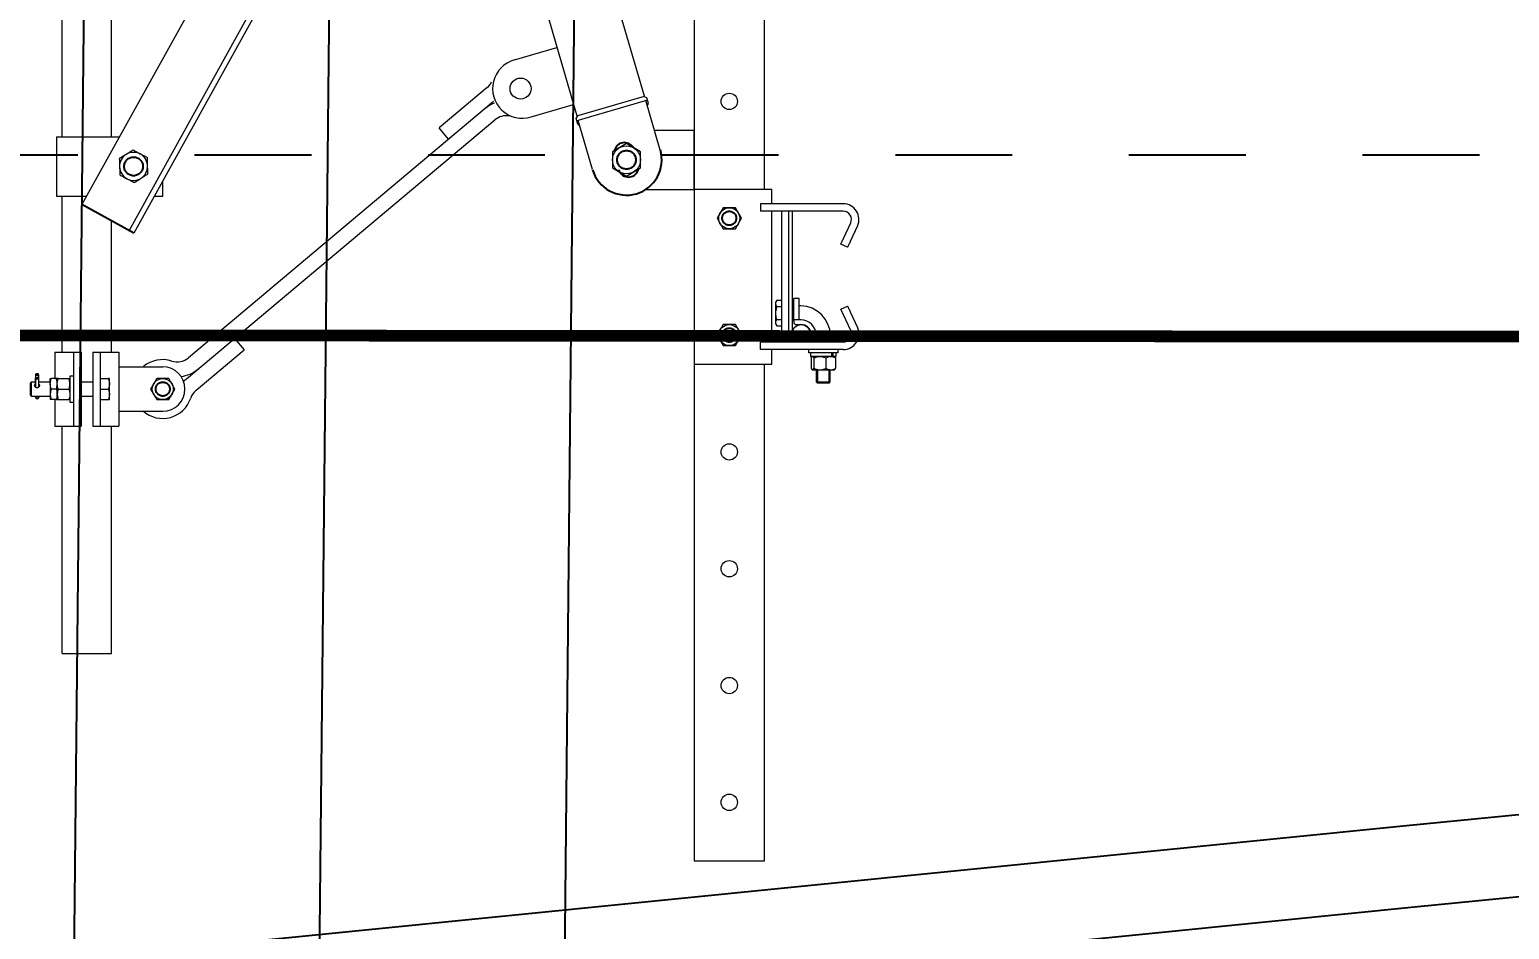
# Model space of a CAD drawing. Header units: millimetres. Extents: x -37020 to 35906, y -101 to 52234.
# Drawn here: x -107.113 to -105.846, y 325.633 to 326.403 of the extents above; entities that cross this region are included whole.
import ezdxf

# ---------------------------------------------------------------- set-up
doc = ezdxf.new("R2010")
doc.units = ezdxf.units.MM
doc.header["$PDMODE"] = 35
doc.header["$PDSIZE"] = 1
for name, pattern in [('CENTROX2', [101.6, 63.5, -12.7, 12.7, -12.7]), ('DASHED2', [0.375, 0.25, -0.125]), ('HIDDEN', [9.525, 6.35, -3.175])]:
    doc.linetypes.add(name, pattern=pattern)
for name, color, linetype in [('Catenaria', 2, 'Continuous'), ('Eje unifilar', 4, 'CENTROX2'), ('R10', 240, 'Continuous'), ('unifilar VIAS Ppales', 5, 'DASHED2')]:
    doc.layers.add(name, color=color, linetype=linetype)
doc.styles.add('Romans', font='romans.shx', dxfattribs={"width": 0.8})
doc.styles.get("Standard").update_dxf_attribs({"font": 'arial.ttf'})
doc.dimstyles.get("Standard").update_dxf_attribs({"dimtxt": 0.18, "dimasz": 0.18, "dimexe": 0.18, "dimexo": 0.0625, "dimgap": 0.09, "dimtad": 0, "dimtih": 1, "dimtoh": 1, "dimdec": 4, "dimzin": 0, "dimdsep": 46, "dimtxsty": 'Standard', "dimcen": 0.09, "dimadec": 0, "dimazin": 0, "dimtfac": 1, "dimtdec": 4, "dimtofl": 0, "dimtmove": 0, "dimatfit": 3, "dimfxl": 1, "dimtolj": 1, "dimtzin": 0, "dimarcsym": 0})

# ---------------------------------------------------------------- blocks, each defined once
blk = doc.blocks.new('cat1234')
at = {"layer": 'Catenaria', "color": 0, "ltscale": 0.1}
for p, q in [((0.9998, 0.42), (10.8394, 0.3188)), ((0.9998, 0.21), (10.8394, 0.1088)), ((0.9998, 0.21), (10.8394, 0.1088)), ((0.9998, 0), (10.8372, -0.1012))]:
    blk.add_line(p, q, dxfattribs=at)
blk = doc.blocks.new('ménsula móvil IN G 2.8m')
at = {"color": 8, "linetype": 'Continuous', "lineweight": 15}
for p, q in [((2383.3, 97.8), (2370, 104)), ((2372.6, 109.7), (2386, 103.5)), ((2446, 103.5), (2459.4, 109.7)), ((2462, 104), (2448.7, 97.8)), ((1283.3, 92.1), (2376.6, -513.9)), ((1285.6, 96.3), (2378.9, -509.8)), ((2353.6, 97.6), (2353.6, 26.7)), ((2360, 97.6), (2360, 26.7)), ((2390.8, 101.3), (2388.1, 95.5)), ((2443.9, 95.5), (2441.2, 101.3)), ((2472, 97.6), (2472, 26.7)), ((2478.4, 97.6), (2478.4, 26.7)), ((2481.2, 93.2), (2478.4, 93.2)), ((2481.2, 93.2), (2481.2, 67.8)), ((2484.3, 91.5), (2481.2, 91.5)), ((2484.3, 89), (2481.2, 89)), ((2484.3, 91.5), (2484.3, 89)), ((2484.5, 90.3), (2484.3, 90)), ((2484.3, 87.8), (2484.3, 89)), ((2485.6, 90.9), (2494.4, 90.9)), ((2495.7, 90), (2495.5, 90.3)), ((2495.7, 86.8), (2495.7, 90)), ((2472, 86.5), (2466.4, 86.5)), ((2466.4, 86.5), (2466.4, 74.5)), ((2472, 85.5), (2466.4, 85.5)), ((2484.3, 87.7), (2481.2, 87.7)), ((2484.3, 87.7), (2484.3, 69.5)), ((2485.6, 82.7), (2494.4, 82.7)), ((2495.7, 77.5), (2495.7, 86.8)), ((2506.1, 86.5), (2495.7, 86.5)), ((2506.1, 85.5), (2495.7, 85.5)), ((2495.7, 71.2), (2495.7, 77.5)), ((2507.1, 85.5), (2506.1, 86.5)), ((2506.1, 74.5), (2506.1, 86.5)), ((2507.1, 85.5), (2507.1, 75.5)), ((2466.4, 75.5), (2472, 75.5)), ((2466.4, 74.5), (2472, 74.5)), ((2466.4, 72.4), (2466.4, 74.5)), ((2478.4, 67.8), (2481.2, 67.8)), ((2481.2, 69.5), (2484.3, 69.5)), ((2484.3, 71), (2484.5, 70.7)), ((2485.6, 72.3), (2494.4, 72.3)), ((2485.6, 70.1), (2494.4, 70.1)), ((2495.5, 70.7), (2495.7, 71)), ((2495.7, 75.5), (2506.1, 75.5)), ((2495.7, 74.5), (2506.1, 74.5)), ((2495.7, 71), (2495.7, 71.2)), ((2506.1, 74.5), (2507.1, 75.5)), ((1261, 51.8), (2354.2, -554.2)), ((2472, 54), (2360, 54)), ((2472, 51), (2360, 51)), ((2434.6, 59.9), (2434.6, 55.2)), ((2453.1, 59.9), (2434.6, 59.9)), ((2453.1, 55.2), (2434.6, 55.2)), ((2441.1, 61.2), (2441.1, 59.9)), ((2441.1, 55.2), (2441.1, 54)), ((2453.1, 61.2), (2453.1, 55.2)), ((2453.1, 59.9), (2453.1, 55.2)), ((2453.1, 54), (2453.1, 55.2)), ((2453.1, 55.2), (2455, 55.2)), ((2457, 61.2), (2457, 61.5)), ((2457, 57.2), (2457, 61.2)), ((2360, 44.8), (2472, 44.8)), ((2436.1, 40.8), (2436.1, 44.8)), ((2436.1, 40.8), (2437.6, 39.9)), ((2438.9, 39.9), (2437.6, 39.9)), ((2447.1, 39.9), (2438.9, 39.9)), ((2441.6, 40.8), (2441.6, 44.8)), ((2455.3, 39.9), (2447.1, 39.9)), ((2452.6, 40.8), (2452.6, 44.8)), ((2456.6, 39.9), (2455.3, 39.9)), ((2456.6, 39.9), (2458.1, 40.8)), ((2458.1, 40.8), (2458.1, 44.8)), ((2341, 30.1), (1404.9, 30.1)), ((2353.6, 36.5), (2341, 36.5)), ((2341, -30), (2341, 36.5)), ((2353.6, 26.7), (2360, 26.7)), ((2472, 36.5), (2360, 36.5)), ((2478.4, 26.7), (2472, 26.7)), ((2491, 36.5), (2478.4, 36.5)), ((2491, -30), (2491, 36.5)), ((2916, 30.1), (2491, 30.1)), ((2916, -30.2), (2916, 30.1)), ((1513.6, -30.2), (2916, -30.2)), ((2341.4, -30.2), (2290.6, -30.2)), ((2290.6, -64.5), (2290.6, -30.2)), ((2341.4, -72.1), (2341.4, -30.2)), ((2307.6, -59.1), (2265.3, -71.4)), ((2261.5, -72.6), (1821.7, -200.9)), ((2278.4, -130.4), (2261.5, -72.6)), ((2263, -70.7), (2261.7, -73.2)), ((2267.8, -69.3), (2263, -70.7)), ((2264.9, -70.1), (2282.6, -130.6)), ((2268.2, -70.6), (2267.8, -69.3)), ((2269.1, -70), (2269.2, -70.3)), ((2324.4, -117), (2282.2, -129.3)), ((1896, -242.1), (2278.4, -130.4)), ((2279.3, -169.7), (2268.7, -133.3)), ((2280.7, -131.2), (2278.2, -129.8)), ((2285.5, -129.8), (2280.7, -131.2)), ((2285.5, -129.8), (2285.1, -128.5)), ((2286.1, -128.2), (2286.2, -128.5)), ((2230.5, -183.9), (2219.9, -147.5)), ((2266.1, -201.9), (2485.5, -463)), ((2503.4, -464.6), (2281.8, -200.7)), ((2254.2, -207.4), (2288.6, -248.4)), ((2298.4, -240.3), (2288.6, -248.4)), ((2468.9, -423.5), (2478.6, -415.4)), ((2513.1, -456.4), (2478.6, -415.4)), ((2512.2, -474.7), (2503.2, -479.9)), ((2503.2, -479.9), (2503.2, -490.2)), ((2521.2, -479.9), (2512.2, -474.7)), ((2521.2, -490.2), (2521.2, -479.9)), ((2347, -485), (2334.2, -485)), ((2347, -492.1), (2347, -485)), ((2493.2, -522.5), (2493.2, -485)), ((2503.2, -490.2), (2512.2, -495.4)), ((2512.2, -495.4), (2521.2, -490.2)), ((2531.2, -522.5), (2531.2, -485)), ((2296.2, -528.9), (1832.2, -528.9)), ((2296.2, -576), (2296.2, -522)), ((2480.5, -528.9), (2368.2, -528.9)), ((2480.5, -545), (2480.5, -522.5)), ((2480.5, -522.5), (2544, -522.5)), ((2507.7, -530.7), (2503.2, -530.7)), ((2503.2, -538.6), (2503.2, -531.5)), ((2516.7, -530.7), (2507.7, -530.7)), ((2512.2, -538.6), (2512.2, -531.5)), ((2521.2, -530.7), (2516.7, -530.7)), ((2521.2, -538.6), (2521.2, -531.5)), ((2544, -545), (2544, -522.5)), ((2738.6, -528.9), (2544, -528.9)), ((2738.6, -571.1), (2738.6, -528.9)), ((2480.5, -538.6), (2544, -538.6)), ((2347, -576), (2347, -550.1)), ((2480.5, -545), (2544, -545)), ((2480.5, -577.4), (2480.5, -555)), ((2480.5, -555), (2544, -555)), ((2506.2, -545), (2506.2, -555)), ((2518.2, -555), (2518.2, -545)), ((2544, -577.4), (2544, -555)), ((2480.5, -561.3), (2544, -561.3)), ((2501.2, -561.3), (2501.2, -564.5)), ((2501.2, -564.5), (2523.3, -564.5)), ((2503.2, -574.5), (2503.2, -565.3)), ((2512.2, -574.5), (2512.2, -565.3)), ((2521.2, -574.5), (2521.2, -565.3)), ((2523.3, -564.5), (2523.3, -561.3)), ((2296.2, -571.1), (1832.2, -571.1)), ((2296.2, -576), (2347, -576)), ((2480.5, -571.1), (2347, -571.1)), ((2480.5, -577.4), (2503.2, -577.4)), ((2507.7, -575.3), (2503.2, -575.3)), ((2503.2, -576.1), (2503.2, -580.5)), ((2507.7, -581.3), (2503.2, -581.3)), ((2506.2, -581.3), (2506.2, -591.2)), ((2516.7, -575.3), (2507.7, -575.3)), ((2507.7, -581.3), (2516.7, -581.3)), ((2512.2, -576.1), (2512.2, -580.5)), ((2521.2, -575.3), (2516.7, -575.3)), ((2516.7, -581.3), (2521.2, -581.3)), ((2518.2, -597.7), (2518.2, -581.3)), ((2521.2, -576.1), (2521.2, -580.5)), ((2521.2, -577.4), (2544, -577.4)), ((2738.6, -571.1), (2544, -571.1)), ((2499.3, -593.8), (2499.3, -591.5)), ((2502.6, -591.2), (2500.2, -591.2)), ((2500.2, -594.1), (2502.6, -594.1)), ((2500.6, -591.5), (2500.6, -593.8)), ((2502.6, -591.5), (2500.6, -591.5)), ((2502.6, -593.8), (2500.6, -593.8)), ((2510.5, -591.2), (2502.6, -591.2)), ((2510.5, -591.2), (2502.6, -591.2)), ((2502.6, -591.5), (2502.6, -593.8)), ((2502.6, -594.1), (2510.5, -594.1)), ((2510.5, -594.1), (2502.6, -594.1)), ((2502.8, -593.8), (2502.8, -591.5)), ((2506.2, -594.1), (2506.2, -597.7)), ((2518.4, -591.2), (2518.2, -591.2)), ((2518.2, -591.2), (2518.5, -591.2)), ((2518.2, -594.1), (2518.4, -594.1)), ((2518.2, -594.1), (2518.5, -594.1)), ((2519.4, -591.2), (2518.4, -591.2)), ((2518.5, -591.2), (2518.4, -591.2)), ((2518.4, -594.1), (2519.4, -594.1)), ((2518.4, -594.1), (2518.5, -594.1)), ((2518.5, -591.2), (2519.5, -591.2)), ((2518.5, -594.1), (2519.5, -594.1)), ((2506.2, -597.7), (2518.2, -597.7)), ((2506.2, -597.7), (2507.2, -598.6)), ((2507.2, -598.6), (2517.3, -598.6)), ((2517.3, -598.6), (2518.2, -597.7))]:
    blk.add_line(p, q, dxfattribs=at)
at = {"color": 8}
blk.add_line((2378.9, -509.8), (2354.2, -554.2), dxfattribs=at)
at = {"color": 8, "linetype": 'Continuous', "lineweight": 15, "flags": 128}
for points in [[(2386, 103.5), (2386.8, 103.2), (2387.6, 102.8), (2388.3, 102.4), (2389, 102.1), (2389.6, 101.8), (2390.1, 101.6), (2390.5, 101.4), (2390.7, 101.3), (2390.8, 101.3)], [(2441.2, 101.3), (2441.3, 101.3), (2441.5, 101.4), (2441.9, 101.6), (2442.4, 101.8), (2443, 102.1), (2443.7, 102.4), (2444.4, 102.8), (2445.2, 103.2), (2446, 103.5)], [(2388.1, 95.5), (2388, 95.6), (2387.8, 95.7), (2387.4, 95.8), (2386.9, 96.1), (2386.4, 96.3), (2385.7, 96.7), (2384.9, 97), (2384.1, 97.4), (2383.3, 97.8)], [(2448.7, 97.8), (2447.9, 97.4), (2447.1, 97), (2446.3, 96.7), (2445.6, 96.3), (2445.1, 96.1), (2444.6, 95.8), (2444.2, 95.7), (2444, 95.6), (2443.9, 95.5)]]:
    blk.add_lwpolyline(points, dxfattribs=at)
at = {"color": 8, "linetype": 'Continuous', "lineweight": 15}
for points in [[(2375, 5.2), (2366, 10.4), (2357, 5.2), (2357, -5.2), (2366, -10.4), (2375, -5.2)], [(2475, 5.2), (2466, 10.4), (2457, 5.2), (2457, -5.2), (2466, -10.4), (2475, -5.2)], [(2322.9, -76), (2309.1, -76), (2302.1, -88), (2309.1, -100), (2322.9, -100), (2329.9, -88)]]:
    blk.add_lwpolyline(points, close=True, dxfattribs=at)
for centre, radius in [((2464.5, 61.5), 7.5), ((2266, 0), 7), ((2366, 0), 9), ((2466, 0), 9), ((2566, 0), 7), ((2666, 0), 7), ((2766, 0), 7), ((2866, 0), 7), ((2316, -88), 12), ((2255, -178.7), 9), ((2512.2, -485), 9)]:
    blk.add_circle(centre, radius, dxfattribs=at)
at = {"color": 8, "linetype": 'HIDDEN'}
for centre, radius in [((2366, 0), 6), ((2466, 0), 6), ((2316, -88), 8), ((2512.2, -485), 6), ((2512.2, -485), 6), ((2512.2, -485), 6), ((2512.2, -485), 6), ((2321.6, -510), 8)]:
    blk.add_circle(centre, radius, dxfattribs=at)
at = {"color": 8, "linetype": 'Continuous', "lineweight": 15}
for centre, radius, start, end in [((2367, 97.6), 13.4, 65, 180), ((2367, 97.6), 7, 65, 180), ((2465, 97.6), 13.4, 0, 115), ((2465, 97.6), 7, 0, 115), ((2466.4, 61.2), 25.3, 90, 180), ((2466.4, 61.2), 13.3, 90, 180), ((2466.4, 61.2), 9.39, 100.1106, 179.128), ((2464.4, 72.4), 2, 280.1131, 0), ((2455, 57.2), 2, 270, 0), ((2268.1, -70.3), 1, 16.2748, 106.2748), ((2285.2, -128.8), 1, 286.2748, 16.2748), ((2255, -177.2), 25.4, 195.3726, 17.177), ((2293.3, -191.1), 15, 169.5453, 220.0236), ((2293.3, -191.1), 27.7, 201.4091, 220.0236), ((2242.7, -217), 15, 40.0236, 64.696), ((2474, -472.7), 27.7, 6.8609, 40.0236), ((2474, -472.7), 15, 342.101, 40.0236), ((2512.2, -485), 19, 0, 180), ((2524.6, -446.8), 27.7, 220.0236, 227.3807), ((2524.6, -446.8), 15, 220.0236, 252.1403), ((2512.2, -485.1), 25.2, 318.1677, 72.1403), ((2512.2, -485.1), 25.2, 162.101, 220.3089), ((2321.6, -510), 12, 152, 212), ((2321.6, -510), 12, 92, 152), ((2321.6, -510), 12, 32, 92), ((2321.6, -510), 12, 332, 32), ((2321.6, -510), 12, 212, 272), ((2321.6, -510), 12, 272, 332), ((2516.6, -592.6), 2.33, 322.408, 37.592), ((2519.4, -591.5), 0.23, 79.0376, 90), ((2519.4, -593.8), 0.23, 270, 280.9624), ((2519.2, -592.6), 1.45, 280.9624, 79.0376)]:
    blk.add_arc(centre, radius, start, end, dxfattribs=at)
at = {"color": 8}
for centre, radius, start, end in [((2316, -88), 30.2, 286.2748, 106.2748), ((2310, -89.8), 8.75, 121.9148, 254.8547), ((2322, -86.3), 8.75, 302.6395, 74.8547)]:
    blk.add_arc(centre, radius, start, end, dxfattribs=at)
at = {"color": 8, "linetype": 'HIDDEN'}
blk.add_arc((2322, -86.3), 8.75, 286.2748, 301.9148, dxfattribs=at)
at = {"color": 8, "lineweight": 15}
blk.add_arc((2506.7, -445.2), 21.4, 220.0236, 220.0449, dxfattribs=at)
at = {"color": 8, "linetype": 'Continuous', "lineweight": 15}
for centre, major_axis, ratio, start_param, end_param in [((2500.6, -592.6), (-2.12, 0), 0.683289, -1.379467, -0.933429), ((2499.3, -592.6), (0, 1.45), 0.002646, 0.637368, 2.504225), ((2500.6, -592.6), (2.12, 0), 0.683289, 4.075021, 4.52106), ((2500.2, -591.5), (-0.337, 0), 0.683289, 3.141593, 4.903718), ((2500.2, -593.8), (-0.337, 0), 0.683289, 1.379467, 3.141593), ((2502.6, -592.6), (0, 1.45), 0.268541, -0.637368, -0.191329), ((2502.6, -591.5), (0, 0.23), 0.268541, -0.191329, 1.570796), ((2502.6, -592.6), (0, 1.45), 0.268541, 3.332922, 3.77896), ((2502.6, -593.8), (0, 0.23), 0.268541, 1.570796, 3.332922), ((2501.3, -592.6), (2.51, 0), 0.578234, -0.933429, 0.933429)]:
    blk.add_ellipse(centre, major_axis=major_axis, ratio=ratio, start_param=start_param, end_param=end_param, dxfattribs=at)
for points, knots in [([(2484.3, 86.8), (2484.4, 87.4), (2484.5, 88.6), (2485, 89.9), (2485.5, 90.7), (2485.6, 90.9)], [0, 0, 0, 0, 0.406293, 0.82727, 1, 1, 1, 1]), ([(2485.6, 90.9), (2485.2, 90.8), (2484.7, 90.5), (2484.6, 90.3), (2484.6, 90.2)], [0, 0, 0, 0, 0.7373052, 1, 1, 1, 1]), ([(2495.7, 86.8), (2495.7, 87.4), (2495.6, 88.6), (2495, 89.9), (2494.6, 90.7), (2494.4, 90.9)], [0, 0, 0, 0, 0.406293, 0.82727, 1, 1, 1, 1]), ([(2494.4, 90.9), (2494.8, 90.8), (2495.3, 90.5), (2495.4, 90.3), (2495.5, 90.2)], [0, 0, 0, 0, 0.7373052, 1, 1, 1, 1]), ([(2485.6, 82.7), (2485.3, 83.3), (2484.6, 84.6), (2484.3, 86.1), (2484.3, 86.8), (2484.3, 86.8)], [0, 0, 0, 0, 0.484341, 0.986326, 1, 1, 1, 1]), ([(2484.3, 77.5), (2484.3, 77.6), (2484.3, 78.4), (2484.5, 79.8), (2485.1, 81.4), (2485.5, 82.4), (2485.6, 82.7)], [0, 0, 0, 0, 0.066532, 0.435282, 0.81455, 1, 1, 1, 1]), ([(2485.6, 72.3), (2485.4, 72.7), (2485, 73.7), (2484.4, 75.5), (2484.4, 76.8), (2484.3, 77.5)], [0, 0, 0, 0, 0.26546, 0.628076, 1, 1, 1, 1]), ([(2494.4, 82.7), (2494.8, 83.3), (2495.4, 84.6), (2495.7, 86.1), (2495.7, 86.8), (2495.7, 86.8)], [0, 0, 0, 0, 0.484341, 0.986326, 1, 1, 1, 1]), ([(2495.7, 77.5), (2495.7, 77.6), (2495.7, 78.4), (2495.5, 79.8), (2495, 81.4), (2494.6, 82.4), (2494.4, 82.7)], [0, 0, 0, 0, 0.066532, 0.435282, 0.814551, 1, 1, 1, 1]), ([(2494.4, 72.3), (2494.6, 72.7), (2495.1, 73.7), (2495.6, 75.5), (2495.7, 76.8), (2495.7, 77.5)], [0, 0, 0, 0, 0.26546, 0.628076, 1, 1, 1, 1]), ([(2484.3, 71.2), (2484.4, 71.3), (2484.5, 71.6), (2485, 72), (2485.5, 72.2), (2485.6, 72.3)], [0, 0, 0, 0, 0.406292, 0.82727, 1, 1, 1, 1]), ([(2485.6, 70.1), (2485.2, 70.2), (2484.7, 70.5), (2484.6, 70.7), (2484.6, 70.8)], [0, 0, 0, 0, 0.737305, 1, 1, 1, 1]), ([(2495.7, 71.2), (2495.7, 71.3), (2495.6, 71.6), (2495, 72), (2494.6, 72.2), (2494.4, 72.3)], [0, 0, 0, 0, 0.406292, 0.82727, 1, 1, 1, 1]), ([(2494.4, 70.1), (2494.8, 70.2), (2495.4, 70.6), (2495.7, 71), (2495.7, 71.2), (2495.7, 71.2)], [0, 0, 0, 0, 0.484341, 0.986326, 1, 1, 1, 1]), ([(2438.9, 39.9), (2438.8, 39.9), (2438.3, 39.9), (2437.4, 40.1), (2436.5, 40.5), (2436.1, 40.8)], [0, 0, 0, 0, 0.070092, 0.530785, 1, 1, 1, 1]), ([(2441.6, 40.8), (2441.2, 40.5), (2440.3, 40), (2439.3, 39.9), (2438.9, 39.9)], [0, 0, 0, 0, 0.495458, 1, 1, 1, 1]), ([(2447.1, 39.9), (2445.6, 40), (2443.7, 40.2), (2442, 40.7), (2441.6, 40.8)], [0, 0, 0, 0, 0.805745, 1, 1, 1, 1]), ([(2452.6, 40.8), (2451.2, 40.4), (2449.4, 40), (2447.5, 39.9), (2447.1, 39.9)], [0, 0, 0, 0, 0.781278, 1, 1, 1, 1]), ([(2455.3, 39.9), (2455.3, 39.9), (2454.8, 39.9), (2453.8, 40.1), (2453, 40.5), (2452.6, 40.8)], [0, 0, 0, 0, 0.070092, 0.5307855, 1, 1, 1, 1]), ([(2458.1, 40.8), (2457.6, 40.5), (2456.7, 40), (2455.8, 39.9), (2455.3, 39.9)], [0, 0, 0, 0, 0.495458, 1, 1, 1, 1]), ([(2311, -504.4), (2310.9, -504.5), (2310.3, -505.6), (2309.2, -507.7), (2308.2, -509.5), (2307.7, -510.5)], [0, 0, 0, 0, 0.0700988, 0.5307898, 1, 1, 1, 1]), ([(2314.2, -498.2), (2313.7, -499.2), (2312.6, -501.2), (2311.5, -503.3), (2311, -504.4)], [0, 0, 0, 0, 0.495459, 1, 1, 1, 1]), ([(2321.1, -498), (2321, -498), (2319.7, -498.1), (2317.4, -498.1), (2315.3, -498.2), (2314.2, -498.2)], [0, 0, 0, 0, 0.070097, 0.530788, 1, 1, 1, 1]), ([(2328.1, -497.8), (2326.9, -497.8), (2324.7, -497.9), (2322.3, -498), (2321.1, -498)], [0, 0, 0, 0, 0.495457, 1, 1, 1, 1]), ([(2331.7, -503.6), (2331.2, -502.9), (2330.3, -501.3), (2329, -499.3), (2328.3, -498.2), (2328.1, -497.8)], [0, 0, 0, 0, 0.391369, 0.788634, 1, 1, 1, 1]), ([(2335.4, -509.5), (2334.5, -508), (2333.3, -506.1), (2332, -504.1), (2331.7, -503.6)], [0, 0, 0, 0, 0.767633, 1, 1, 1, 1]), ([(2307.7, -510.5), (2308, -510.9), (2308.7, -512), (2309.9, -514), (2310.9, -515.6), (2311.4, -516.4)], [0, 0, 0, 0, 0.211366, 0.603081, 1, 1, 1, 1]), ([(2311.4, -516.4), (2311.7, -516.8), (2312.9, -518.8), (2314.1, -520.7), (2315.1, -522.2)], [0, 0, 0, 0, 0.232367, 1, 1, 1, 1]), ([(2328.9, -521.8), (2329.4, -520.8), (2330.5, -518.8), (2331.6, -516.7), (2332.2, -515.6)], [0, 0, 0, 0, 0.495457, 1, 1, 1, 1]), ([(2332.2, -515.6), (2332.2, -515.5), (2332.8, -514.4), (2333.9, -512.3), (2334.9, -510.5), (2335.4, -509.5)], [0, 0, 0, 0, 0.070099, 0.530788, 1, 1, 1, 1]), ([(2315.1, -522.2), (2316.2, -522.2), (2318.4, -522.1), (2320.8, -522), (2322, -522)], [0, 0, 0, 0, 0.495457, 1, 1, 1, 1]), ([(2322, -522), (2322.1, -522), (2323.4, -521.9), (2325.7, -521.9), (2327.8, -521.8), (2328.9, -521.8)], [0, 0, 0, 0, 0.070099, 0.53079, 1, 1, 1, 1]), ([(2503.2, -531.5), (2503.6, -531.4), (2504.3, -531.2), (2505.5, -530.9), (2506.6, -530.7), (2507.4, -530.7), (2507.7, -530.7)], [0, 0, 0, 0, 0.2472686, 0.4953626, 0.746874, 1, 1, 1, 1]), ([(2503.2, -530.7), (2503.2, -530.7), (2503.2, -530.7), (2503.2, -530.8), (2503.2, -531), (2503.2, -531.2), (2503.2, -531.4), (2503.2, -531.5), (2503.2, -531.5)], [0, 0, 0, 0, 0.19903, 0.398926, 0.601147, 0.803999, 0.901978, 1, 1, 1, 1]), ([(2507.7, -530.7), (2507.9, -530.7), (2508.3, -530.7), (2509.1, -530.8), (2510.2, -530.9), (2511.2, -531.2), (2511.9, -531.4), (2512.2, -531.5)], [0, 0, 0, 0, 0.070056, 0.299813, 0.530831, 0.765026, 1, 1, 1, 1]), ([(2512.2, -531.5), (2512.6, -531.4), (2513.3, -531.2), (2514.5, -530.9), (2515.6, -530.7), (2516.4, -530.7), (2516.7, -530.7)], [0, 0, 0, 0, 0.2472686, 0.4953626, 0.746874, 1, 1, 1, 1]), ([(2516.7, -530.7), (2516.9, -530.7), (2517.3, -530.7), (2518.1, -530.8), (2519.2, -530.9), (2520.2, -531.2), (2520.9, -531.4), (2521.2, -531.5)], [0, 0, 0, 0, 0.0700556, 0.2998126, 0.5308313, 0.7650256, 1, 1, 1, 1]), ([(2521.2, -531.5), (2521.2, -531.4), (2521.2, -531.2), (2521.2, -531), (2521.2, -530.8), (2521.2, -530.7), (2521.2, -530.7), (2521.2, -530.7)], [0, 0, 0, 0, 0.195992, 0.395337, 0.59523, 0.797179, 1, 1, 1, 1]), ([(2507.7, -564.5), (2507.6, -564.5), (2507.1, -564.5), (2506.3, -564.6), (2505.3, -564.8), (2504.4, -565), (2503.7, -565.2), (2503.2, -565.3)], [0, 0, 0, 0, 0.070059, 0.376588, 0.530821, 0.683101, 1, 1, 1, 1]), ([(2503.2, -565.3), (2503.2, -565.2), (2503.2, -565), (2503.2, -564.7), (2503.2, -564.6), (2503.2, -564.5), (2503.2, -564.5)], [0, 0, 0, 0, 0.2472686, 0.4953626, 0.746874, 1, 1, 1, 1]), ([(2512.2, -565.3), (2511.9, -565.2), (2511.2, -565), (2510, -564.7), (2508.9, -564.6), (2508.1, -564.5), (2507.7, -564.5)], [0, 0, 0, 0, 0.247269, 0.495363, 0.746874, 1, 1, 1, 1]), ([(2512.2, -565.3), (2512.4, -565.3), (2512.8, -565.1), (2513.7, -564.9), (2514.8, -564.7), (2515.9, -564.5), (2516.5, -564.5), (2516.7, -564.5)], [0, 0, 0, 0, 0.128559, 0.257217, 0.626279, 0.812792, 1, 1, 1, 1]), ([(2516.7, -564.5), (2517, -564.5), (2517.4, -564.5), (2518.3, -564.6), (2519.6, -564.8), (2520.7, -565.2), (2521.2, -565.3)], [0, 0, 0, 0, 0.134092, 0.268456, 0.632398, 1, 1, 1, 1]), ([(2521.2, -564.5), (2521.2, -564.5), (2521.2, -564.5), (2521.2, -564.6), (2521.2, -564.8), (2521.2, -565), (2521.2, -565.2), (2521.2, -565.3)], [0, 0, 0, 0, 0.0700556, 0.2998126, 0.5308313, 0.7650256, 1, 1, 1, 1]), ([(2507.7, -575.3), (2507.6, -575.3), (2507.2, -575.3), (2506.4, -575.3), (2505.3, -575.1), (2504.3, -574.8), (2503.6, -574.6), (2503.2, -574.5)], [0, 0, 0, 0, 0.070056, 0.299813, 0.530831, 0.765026, 1, 1, 1, 1]), ([(2503.2, -574.5), (2503.2, -574.6), (2503.2, -574.9), (2503.2, -575.1), (2503.2, -575.3), (2503.2, -575.3), (2503.2, -575.3)], [0, 0, 0, 0, 0.247269, 0.495363, 0.746874, 1, 1, 1, 1]), ([(2507.7, -575.3), (2507.3, -575.3), (2506.4, -575.4), (2504.9, -575.6), (2503.8, -576), (2503.2, -576.1)], [0, 0, 0, 0, 0.268407, 0.632373, 1, 1, 1, 1]), ([(2503.2, -575.3), (2503.2, -575.3), (2503.2, -575.3), (2503.2, -575.4), (2503.2, -575.6), (2503.2, -575.8), (2503.2, -576), (2503.2, -576.1)], [0, 0, 0, 0, 0.070056, 0.299813, 0.530831, 0.765026, 1, 1, 1, 1]), ([(2507.7, -581.3), (2507.3, -581.3), (2506.4, -581.3), (2504.9, -581), (2503.8, -580.7), (2503.2, -580.5)], [0, 0, 0, 0, 0.268407, 0.632373, 1, 1, 1, 1]), ([(2503.2, -581.3), (2503.2, -581.3), (2503.2, -581.3), (2503.2, -581.3), (2503.2, -581.1), (2503.2, -580.8), (2503.2, -580.6), (2503.2, -580.5)], [0, 0, 0, 0, 0.070056, 0.299813, 0.530831, 0.765026, 1, 1, 1, 1]), ([(2512.2, -574.5), (2511.9, -574.6), (2511.2, -574.9), (2510, -575.1), (2508.9, -575.3), (2508.1, -575.3), (2507.7, -575.3)], [0, 0, 0, 0, 0.247269, 0.495363, 0.746874, 1, 1, 1, 1]), ([(2512.2, -576.1), (2511.9, -576), (2510.9, -575.7), (2509.7, -575.5), (2508.6, -575.3), (2508, -575.3), (2507.7, -575.3)], [0, 0, 0, 0, 0.257198, 0.626269, 0.812787, 1, 1, 1, 1]), ([(2512.2, -580.5), (2512.1, -580.6), (2511.7, -580.7), (2510.8, -581), (2509.7, -581.2), (2508.6, -581.3), (2508, -581.3), (2507.7, -581.3)], [0, 0, 0, 0, 0.1285596, 0.257217, 0.6262796, 0.8131452, 1, 1, 1, 1]), ([(2512.2, -574.5), (2512.4, -574.6), (2512.8, -574.7), (2513.7, -575), (2514.8, -575.2), (2515.9, -575.3), (2516.5, -575.3), (2516.7, -575.3)], [0, 0, 0, 0, 0.128559, 0.257217, 0.626279, 0.812792, 1, 1, 1, 1]), ([(2512.2, -576.1), (2512.6, -576), (2513.3, -575.8), (2514.5, -575.5), (2515.6, -575.4), (2516.4, -575.3), (2516.7, -575.3)], [0, 0, 0, 0, 0.247269, 0.495363, 0.746874, 1, 1, 1, 1]), ([(2512.2, -580.5), (2512.7, -580.7), (2513.5, -580.9), (2514.4, -581.1), (2515.5, -581.3), (2516.2, -581.3), (2516.7, -581.3)], [0, 0, 0, 0, 0.3298121, 0.4953835, 0.6598535, 1, 1, 1, 1]), ([(2516.7, -575.3), (2517, -575.3), (2517.4, -575.3), (2518.3, -575.2), (2519.6, -575), (2520.7, -574.7), (2521.2, -574.5)], [0, 0, 0, 0, 0.134092, 0.268456, 0.632398, 1, 1, 1, 1]), ([(2516.7, -575.3), (2516.9, -575.3), (2517.3, -575.3), (2518.1, -575.4), (2519.2, -575.6), (2520.2, -575.8), (2520.9, -576), (2521.2, -576.1)], [0, 0, 0, 0, 0.070056, 0.299813, 0.530831, 0.765026, 1, 1, 1, 1]), ([(2516.7, -581.3), (2516.9, -581.3), (2517.3, -581.3), (2518.1, -581.3), (2519.2, -581.1), (2520.2, -580.8), (2520.9, -580.6), (2521.2, -580.5)], [0, 0, 0, 0, 0.070056, 0.299813, 0.530831, 0.765026, 1, 1, 1, 1]), ([(2521.2, -575.3), (2521.2, -575.3), (2521.2, -575.3), (2521.2, -575.2), (2521.2, -575.1), (2521.2, -574.9), (2521.2, -574.7), (2521.2, -574.5)], [0, 0, 0, 0, 0.070059, 0.376588, 0.530821, 0.683101, 1, 1, 1, 1]), ([(2521.2, -576.1), (2521.2, -576), (2521.2, -575.8), (2521.2, -575.5), (2521.2, -575.4), (2521.2, -575.3), (2521.2, -575.3)], [0, 0, 0, 0, 0.247269, 0.495363, 0.746874, 1, 1, 1, 1]), ([(2521.2, -580.5), (2521.2, -580.6), (2521.2, -580.9), (2521.2, -581.1), (2521.2, -581.3), (2521.2, -581.3), (2521.2, -581.3)], [0, 0, 0, 0, 0.247269, 0.495363, 0.746874, 1, 1, 1, 1]), ([(2508.1, -591.2), (2508.1, -591.2), (2508.2, -591.1), (2508.3, -591), (2508.6, -590.8), (2508.8, -590.7), (2509.1, -590.6), (2509.4, -590.6), (2509.7, -590.7), (2510, -590.8), (2510.2, -591), (2510.5, -591.2), (2510.7, -591.4), (2510.9, -591.7), (2511, -592), (2511.1, -592.3), (2511.1, -592.5), (2511.2, -592.6)], [0, 0, 0, 0, 0.007353, 0.079304, 0.153361, 0.224729, 0.298371, 0.366432, 0.436535, 0.503615, 0.572511, 0.642094, 0.713546, 0.785744, 0.860107, 0.929006, 1, 1, 1, 1]), ([(2511.2, -592.6), (2511.1, -592.8), (2511.1, -593), (2511, -593.3), (2510.9, -593.6), (2510.7, -593.9), (2510.5, -594.1), (2510.3, -594.3), (2510, -594.5), (2509.7, -594.6), (2509.4, -594.7), (2509.1, -594.7), (2508.8, -594.6), (2508.6, -594.5), (2508.4, -594.3), (2508.2, -594.2), (2508.1, -594.1), (2508.1, -594.1)], [0, 0, 0, 0, 0.068185, 0.138424, 0.206589, 0.276604, 0.347191, 0.419719, 0.492019, 0.56656, 0.636312, 0.708255, 0.775366, 0.84438, 0.912446, 0.982318, 1, 1, 1, 1])]:
    blk.add_open_spline(points, degree=3, knots=knots, dxfattribs=at)
blk = doc.blocks.new('enlace tol')
at = {"layer": 'Eje unifilar'}
blk.add_line((20986.3, -46117.8, -11480), (4184.3, -46117.8, -11480), dxfattribs=at)
at = {"layer": 'Eje unifilar', "color": 8}
blk.add_arc((35949.3, 253882.2, -11480), 300000, 264.289287, 270, dxfattribs=at)
blk = doc.blocks.new('*D247')
at = {"layer": 'Defpoints', "color": 0, "transparency": 16777216}
for p in [(-88.7321, 326.8498), (-88.665, 326.1783), (-136.0816, 321.442)]:
    blk.add_point(p, dxfattribs=at)
at = {"layer": 'Catenaria', "color": 3, "linetype": 'Continuous', "transparency": 16777216, "insert": (-113.2737, 324.7753), "char_height": 0.5, "attachment_point": 5, "rotation": 5.7041, "style": 'Romans'}
blk.add_mtext('\\A1;47.65', dxfattribs=at)

msp = doc.modelspace()

# ---------------------------------------------------------------- linework, layer by layer
at = {"layer": 'Catenaria', "color": 90, "ltscale": 0.1, "const_width": 0.01}
msp.add_lwpolyline([(35.4671, 326.1598), (3.6915, 326.4902), (-52.028, 326.0948), (-107.422, 326.1418), (-158.8545, 326.0848), (-218.2988, 326.4057), (-282.0636, 326.3956), (-282.0636, 326.3956), (-342.3255, 328.5674)], dxfattribs=at)
at = {"layer": 'unifilar VIAS Ppales', "color": 251, "linetype": 'Continuous', "ltscale": 10, "elevation": -11.48}
for points in [[(-149.0357, 322.9035, 0.024862), (-119.2742, 324.3879), (-106.0512, 325.7102, -0.024923), (-76.1091, 327.2037)], [(-149.0357, 322.8337, 0.024862), (-119.2672, 324.3184), (-106.0442, 325.6407, -0.024923), (-76.1091, 327.1338)]]:
    msp.add_lwpolyline(points, format="xyb", dxfattribs=at)
at = {"layer": 'unifilar VIAS Ppales', "ltscale": 10, "elevation": -11.48}
msp.add_lwpolyline([(-149.0356, 321.9956, 0.024862), (-119.1839, 323.4845), (-105.9608, 324.8069, -0.024923), (-76.1091, 326.2958)], format="xyb", dxfattribs=at)

# ---------------------------------------------------------------- block references
at = {"xscale": 0.001, "yscale": 0.001, "zscale": 0.001, "rotation": 270}
msp.add_blockref('ménsula móvil IN G 2.8m', (-106.5143, 328.6078), dxfattribs=at)
at = {"layer": 'Catenaria', "color": 4, "ltscale": 0.1, "rotation": 270}
msp.add_blockref('cat1234', (-107.0408, 329.9764), dxfattribs=at)
at = {"layer": 'R10', "linetype": 'Continuous', "xscale": -0.001, "yscale": 0.001, "zscale": 0.001, "rotation": 180}
msp.add_blockref('enlace tol', (-112.0584, 280.178), dxfattribs=at)

# ---------------------------------------------------------------- dimensions: what is measured, and where the dimension line sits
at = {"layer": 'Catenaria', "linetype": 'Continuous'}
dim = msp.add_linear_dim(base=(-88.7321, 326.8498), p1=(-136.0816, 321.442), p2=(-88.665, 326.1783), angle=5.7041, dimstyle='Standard', override={"dimscale": 0.1, "dimtxt": 5, "dimasz": 2.5, "dimexe": 1, "dimexo": 1, "dimgap": 1.25, "dimtad": 1, "dimtih": 0, "dimtoh": 0, "dimdec": 2, "dimzin": 1, "dimtxsty": 'Romans', "dimcen": 1, "dimse1": 1, "dimse2": 1, "dimsd1": 1, "dimsd2": 1, "dimclrd": 2, "dimclre": 1, "dimclrt": 3, "dimaunit": 1, "dimadec": 3, "dimtdec": 2, "dimtix": 1, "dimtofl": 1, "dimatfit": 0, "dimtzin": 8}, dxfattribs=at)
dim.commit()
dim.dimension.update_dxf_attribs({"geometry": '*D247', "text_midpoint": (-113.2364, 324.4022), "dimtype": 161})

doc.saveas('drawing.dxf')
